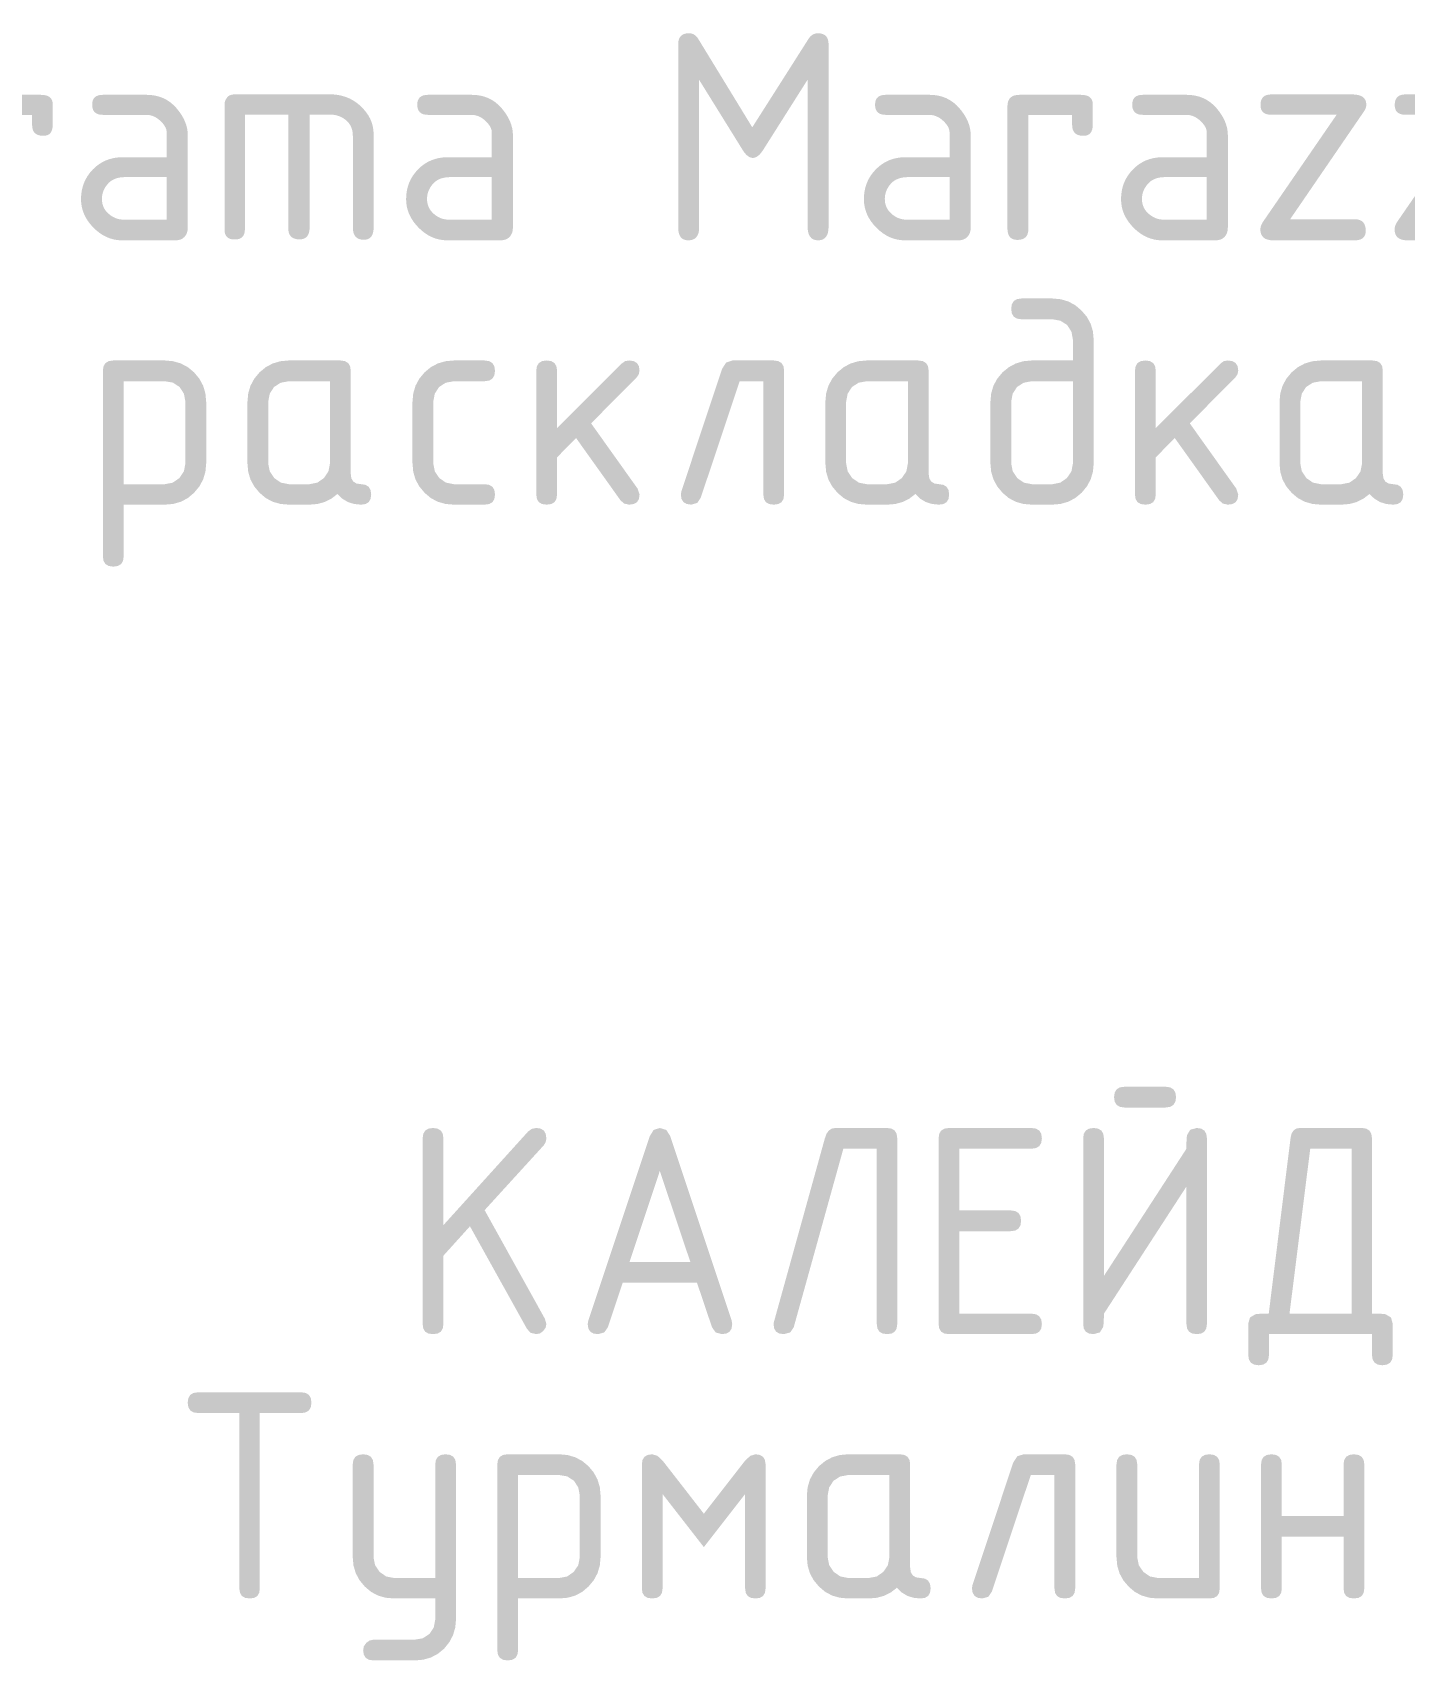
# Model space of a CAD drawing. Header units: millimetres. Extents: x 0 to 1189, y 0 to 841.
# Drawn here: x 1107.6 to 1127.74, y 405.28 to 429.18 of the extents above; entities that cross this region are included whole.
import ezdxf

# ---------------------------------------------------------------- set-up
doc = ezdxf.new("R2010")
doc.units = ezdxf.units.MM

msp = doc.modelspace()

# ---------------------------------------------------------------- hatches: boundary and pattern name
h = msp.add_hatch(color=7)
h.paths.add_polyline_path([(1123.175545, 424.667363), (1123.175545, 422.851109), (1123.164391, 422.728946), (1123.130965, 422.616291), (1123.075318, 422.513145), (1122.997502, 422.419507), (1122.903925, 422.34238), (1122.801201, 422.288249), (1122.689692, 422.256339), (1122.569759, 422.245874), (1122.265488, 422.245874), (1122.143076, 422.256339), (1122.03074, 422.288249), (1121.928842, 422.34238), (1121.837745, 422.419507), (1121.759929, 422.513145), (1121.704282, 422.616291), (1121.670856, 422.728946), (1121.659703, 422.851109), (1121.659703, 423.757307), (1121.670856, 423.87947), (1121.704282, 423.992124), (1121.759929, 424.09527), (1121.837745, 424.188908), (1121.930703, 424.264175), (1122.032393, 424.318513), (1122.143696, 424.351456), (1122.265488, 424.362541), (1122.870723, 424.362541), (1122.870723, 424.667363), (1122.84895, 424.78491), (1122.785836, 424.883439), (1122.687513, 424.946071), (1122.569759, 424.967775), (1122.112802, 424.967775), (1122.048473, 424.977292), (1122.002076, 425.005878), (1121.973973, 425.053584), (1121.964525, 425.120462), (1121.973973, 425.187021), (1122.002076, 425.234563), (1122.048473, 425.263089), (1122.112802, 425.272597), (1122.569759, 425.272597), (1122.692172, 425.26153), (1122.804508, 425.228293), (1122.906405, 425.172836), (1122.997502, 425.095106), (1123.075318, 425.003699), (1123.130965, 424.901698), (1123.164391, 424.789466)])
h.paths.add_polyline_path([(1122.870723, 422.851109), (1122.870723, 424.057719), (1122.265488, 424.057719), (1122.147735, 424.035946), (1122.049412, 423.972832), (1121.986298, 423.874578), (1121.964525, 423.757307), (1121.964525, 422.851109), (1121.986849, 422.735491), (1122.053822, 422.635583), (1122.151594, 422.568611), (1122.265488, 422.546287), (1122.569759, 422.546287), (1122.685308, 422.568611), (1122.781426, 422.635583), (1122.848399, 422.733838)])
h = msp.add_hatch(color=7)
h.paths.add_polyline_path([(1108.632744, 424.214264), (1108.642261, 424.278593), (1108.670847, 424.324989), (1108.718553, 424.353093), (1108.78543, 424.362541), (1109.5428, 424.362541), (1109.665213, 424.351456), (1109.777549, 424.318513), (1109.879446, 424.264175), (1109.970543, 424.188908), (1110.048359, 424.09527), (1110.104006, 423.992124), (1110.137432, 423.87947), (1110.148586, 423.757307), (1110.148586, 422.851109), (1110.137432, 422.728946), (1110.104006, 422.616291), (1110.048359, 422.513145), (1109.970543, 422.419507), (1109.879446, 422.34238), (1109.777549, 422.288249), (1109.665213, 422.256339), (1109.5428, 422.245874), (1108.937566, 422.245874), (1108.937566, 421.484095), (1108.928057, 421.419766), (1108.899532, 421.373369), (1108.85199, 421.345266), (1108.78543, 421.335818), (1108.718553, 421.345266), (1108.670847, 421.373369), (1108.642261, 421.419766), (1108.632744, 421.484095)])
h.paths.add_polyline_path([(1108.937566, 424.057719), (1108.937566, 422.546287), (1109.5428, 422.546287), (1109.658349, 422.568611), (1109.754467, 422.635583), (1109.82144, 422.733838), (1109.843764, 422.851109), (1109.843764, 423.757307), (1109.821991, 423.874578), (1109.758877, 423.972832), (1109.660554, 424.037599), (1109.5428, 424.057719)])
h = msp.add_hatch(color=7)
h.paths.add_polyline_path([(1111.965512, 424.057719), (1111.360277, 424.057719), (1111.242524, 424.035946), (1111.144201, 423.972832), (1111.081087, 423.874578), (1111.059314, 423.757307), (1111.059314, 422.851109), (1111.081638, 422.735491), (1111.148611, 422.635583), (1111.246382, 422.568611), (1111.360277, 422.546287), (1111.664548, 422.546287), (1111.780097, 422.568611), (1111.876215, 422.635583), (1111.943187, 422.733838), (1111.965512, 422.851109)])
h.paths.add_polyline_path([(1112.570746, 422.394151), (1112.561298, 422.327962), (1112.533194, 422.281772), (1112.486798, 422.254702), (1112.422469, 422.245874), (1112.320072, 422.255452), (1112.228372, 422.284459), (1112.146904, 422.333311), (1112.075203, 422.402419), (1111.985536, 422.333311), (1111.887446, 422.284459), (1111.78057, 422.255452), (1111.664548, 422.245874), (1111.360277, 422.245874), (1111.237864, 422.256339), (1111.125528, 422.288249), (1111.023631, 422.34238), (1110.932534, 422.419507), (1110.854718, 422.512525), (1110.799071, 422.614637), (1110.765645, 422.727085), (1110.754492, 422.851109), (1110.754492, 423.757307), (1110.765645, 423.87947), (1110.799071, 423.992124), (1110.854718, 424.09527), (1110.932534, 424.188908), (1111.023631, 424.264175), (1111.125528, 424.318513), (1111.237864, 424.351456), (1111.360277, 424.362541), (1112.117647, 424.362541), (1112.184525, 424.353093), (1112.232231, 424.324989), (1112.260817, 424.278593), (1112.270334, 424.214264), (1112.270334, 422.698973), (1112.279842, 422.632095), (1112.308368, 422.584389), (1112.35591, 422.555804), (1112.422469, 422.546287), (1112.486798, 422.536778), (1112.533194, 422.508253), (1112.561298, 422.46071)])
h = msp.add_hatch(color=7)
h.dxf.hatch_style = 2
h.paths.add_polyline_path([(1113.481769, 423.757307), (1113.481769, 422.851109), (1113.504093, 422.735491), (1113.571066, 422.635583), (1113.668838, 422.568611), (1113.782733, 422.546287), (1114.23528, 422.546287), (1114.302158, 422.536778), (1114.349864, 422.508253), (1114.37845, 422.46071), (1114.387967, 422.394151), (1114.37845, 422.327962), (1114.349864, 422.281772), (1114.302158, 422.254702), (1114.23528, 422.245874), (1113.782733, 422.245874), (1113.66032, 422.256339), (1113.547984, 422.288249), (1113.446086, 422.34238), (1113.35499, 422.419507), (1113.277173, 422.512525), (1113.221527, 422.614637), (1113.188101, 422.727085), (1113.176947, 422.851109), (1113.176947, 423.757307), (1113.188101, 423.87947), (1113.221527, 423.992124), (1113.277173, 424.09527), (1113.35499, 424.188908), (1113.446086, 424.264175), (1113.547984, 424.318513), (1113.66032, 424.351456), (1113.782733, 424.362541), (1114.23528, 424.362541), (1114.302158, 424.353032), (1114.349864, 424.324507), (1114.37845, 424.276965), (1114.387967, 424.210405), (1114.37845, 424.143528), (1114.349864, 424.095822), (1114.302158, 424.067236), (1114.23528, 424.057719), (1113.782733, 424.057719), (1113.664979, 424.035946), (1113.566656, 423.972832), (1113.503542, 423.874578)])
h = msp.add_hatch(color=7)
h.dxf.hatch_style = 2
h.paths.add_polyline_path([(1115.298574, 423.367597), (1116.251074, 424.320097), (1116.297583, 424.352481), (1116.356907, 424.362541), (1116.423785, 424.353093), (1116.471491, 424.324989), (1116.500077, 424.278593), (1116.509594, 424.214264), (1116.497329, 424.156593), (1116.462741, 424.108431), (1115.797975, 423.439807), (1116.479828, 422.482897), (1116.509594, 422.394151), (1116.500077, 422.327962), (1116.471491, 422.281772), (1116.423785, 422.254702), (1116.356907, 422.245874), (1116.284009, 422.261653), (1116.230128, 422.309264), (1115.57804, 423.22373), (1115.298574, 422.940405), (1115.298574, 422.394151), (1115.289066, 422.327962), (1115.26054, 422.281772), (1115.212998, 422.254702), (1115.146439, 422.245874), (1115.079561, 422.254702), (1115.031855, 422.281772), (1115.003269, 422.327962), (1114.993752, 422.394151), (1114.993752, 424.214264), (1115.003269, 424.278593), (1115.031855, 424.324989), (1115.079561, 424.353093), (1115.146439, 424.362541), (1115.212998, 424.353093), (1115.26054, 424.324989), (1115.289066, 424.278593), (1115.298574, 424.214264)])
h = msp.add_hatch(color=7)
h.dxf.hatch_style = 2
h.paths.add_polyline_path([(1117.873421, 424.362541), (1118.478655, 424.362541), (1118.545533, 424.353093), (1118.593239, 424.324989), (1118.621825, 424.278593), (1118.631342, 424.214264), (1118.631342, 422.394151), (1118.621825, 422.327962), (1118.593239, 422.281772), (1118.545533, 422.254702), (1118.478655, 422.245874), (1118.412096, 422.254702), (1118.364554, 422.281772), (1118.336028, 422.327962), (1118.32652, 422.394151), (1118.32652, 424.057719), (1117.979254, 424.057719), (1117.407644, 422.347298), (1117.356932, 422.271161), (1117.268186, 422.245874), (1117.201308, 422.255383), (1117.153602, 422.283908), (1117.125017, 422.33145), (1117.1155, 422.39801), (1117.124319, 422.444863), (1117.721285, 424.23962), (1117.78123, 424.332913)])
h = msp.add_hatch(color=7)
h.paths.add_polyline_path([(1120.448267, 424.057719), (1119.843033, 424.057719), (1119.72528, 424.035946), (1119.626957, 423.972832), (1119.563843, 423.874578), (1119.54207, 423.757307), (1119.54207, 422.851109), (1119.564394, 422.735491), (1119.631366, 422.635583), (1119.729138, 422.568611), (1119.843033, 422.546287), (1120.147304, 422.546287), (1120.262852, 422.568611), (1120.358971, 422.635583), (1120.425943, 422.733838), (1120.448267, 422.851109)])
h.paths.add_polyline_path([(1121.053502, 422.394151), (1121.044054, 422.327962), (1121.01595, 422.281772), (1120.969553, 422.254702), (1120.905225, 422.245874), (1120.802828, 422.255452), (1120.711128, 422.284459), (1120.62966, 422.333311), (1120.557959, 422.402419), (1120.468292, 422.333311), (1120.370202, 422.284459), (1120.263326, 422.255452), (1120.147304, 422.245874), (1119.843033, 422.245874), (1119.72062, 422.256339), (1119.608284, 422.288249), (1119.506387, 422.34238), (1119.41529, 422.419507), (1119.337474, 422.512525), (1119.281827, 422.614637), (1119.248401, 422.727085), (1119.237248, 422.851109), (1119.237248, 423.757307), (1119.248401, 423.87947), (1119.281827, 423.992124), (1119.337474, 424.09527), (1119.41529, 424.188908), (1119.506387, 424.264175), (1119.608284, 424.318513), (1119.72062, 424.351456), (1119.843033, 424.362541), (1120.600403, 424.362541), (1120.667281, 424.353093), (1120.714987, 424.324989), (1120.743572, 424.278593), (1120.75309, 424.214264), (1120.75309, 422.698973), (1120.762598, 422.632095), (1120.791123, 422.584389), (1120.838666, 422.555804), (1120.905225, 422.546287), (1120.969553, 422.536778), (1121.01595, 422.508253), (1121.044054, 422.46071)])
h = msp.add_hatch(color=7)
h.dxf.hatch_style = 2
h.paths.add_polyline_path([(1124.086273, 423.367597), (1125.038773, 424.320097), (1125.085282, 424.352481), (1125.144606, 424.362541), (1125.211484, 424.353093), (1125.25919, 424.324989), (1125.287776, 424.278593), (1125.297293, 424.214264), (1125.285028, 424.156593), (1125.250439, 424.108431), (1124.585674, 423.439807), (1125.267527, 422.482897), (1125.297293, 422.394151), (1125.287776, 422.327962), (1125.25919, 422.281772), (1125.211484, 422.254702), (1125.144606, 422.245874), (1125.071708, 422.261653), (1125.017827, 422.309264), (1124.365739, 423.22373), (1124.086273, 422.940405), (1124.086273, 422.394151), (1124.076764, 422.327962), (1124.048239, 422.281772), (1124.000697, 422.254702), (1123.934137, 422.245874), (1123.867259, 422.254702), (1123.819553, 422.281772), (1123.790968, 422.327962), (1123.781451, 422.394151), (1123.781451, 424.214264), (1123.790968, 424.278593), (1123.819553, 424.324989), (1123.867259, 424.353093), (1123.934137, 424.362541), (1124.000697, 424.353093), (1124.048239, 424.324989), (1124.076764, 424.278593), (1124.086273, 424.214264)])
h = msp.add_hatch(color=7)
h.paths.add_polyline_path([(1127.114218, 424.057719), (1126.508984, 424.057719), (1126.391231, 424.035946), (1126.292908, 423.972832), (1126.229794, 423.874578), (1126.208021, 423.757307), (1126.208021, 422.851109), (1126.230345, 422.735491), (1126.297317, 422.635583), (1126.395089, 422.568611), (1126.508984, 422.546287), (1126.813255, 422.546287), (1126.928803, 422.568611), (1127.024922, 422.635583), (1127.091894, 422.733838), (1127.114218, 422.851109)])
h.paths.add_polyline_path([(1127.719453, 422.394151), (1127.710005, 422.327962), (1127.681901, 422.281772), (1127.635504, 422.254702), (1127.571176, 422.245874), (1127.468779, 422.255452), (1127.377079, 422.284459), (1127.295611, 422.333311), (1127.22391, 422.402419), (1127.134243, 422.333311), (1127.036153, 422.284459), (1126.929277, 422.255452), (1126.813255, 422.245874), (1126.508984, 422.245874), (1126.386571, 422.256339), (1126.274235, 422.288249), (1126.172338, 422.34238), (1126.081241, 422.419507), (1126.003425, 422.512525), (1125.947778, 422.614637), (1125.914352, 422.727085), (1125.903198, 422.851109), (1125.903198, 423.757307), (1125.914352, 423.87947), (1125.947778, 423.992124), (1126.003425, 424.09527), (1126.081241, 424.188908), (1126.172338, 424.264175), (1126.274235, 424.318513), (1126.386571, 424.351456), (1126.508984, 424.362541), (1127.266354, 424.362541), (1127.333232, 424.353093), (1127.380938, 424.324989), (1127.409523, 424.278593), (1127.419041, 424.214264), (1127.419041, 422.698973), (1127.428549, 422.632095), (1127.457074, 422.584389), (1127.504617, 422.555804), (1127.571176, 422.546287), (1127.635504, 422.536778), (1127.681901, 422.508253), (1127.710005, 422.46071)])
h = msp.add_hatch(color=7)
h.paths.add_polyline_path([(1124.688994, 413.094682), (1124.753322, 413.085174), (1124.799719, 413.056648), (1124.827822, 413.009106), (1124.837271, 412.942547), (1124.837271, 410.216236), (1124.827822, 410.150047), (1124.799719, 410.103857), (1124.753322, 410.076787), (1124.688994, 410.067959), (1124.622434, 410.076787), (1124.574892, 410.103857), (1124.546367, 410.150047), (1124.536858, 410.216236), (1124.536858, 412.235338), (1123.325838, 410.368371), (1123.322807, 410.238698), (1123.31316, 410.169383), (1123.265549, 410.093246), (1123.173703, 410.067959), (1123.106825, 410.076787), (1123.059119, 410.103857), (1123.030533, 410.150047), (1123.021016, 410.216236), (1123.021016, 412.942547), (1123.030533, 413.009106), (1123.059119, 413.056648), (1123.106825, 413.085174), (1123.173703, 413.094682), (1123.240262, 413.085174), (1123.287804, 413.056648), (1123.31633, 413.009106), (1123.325838, 412.942547), (1123.325838, 410.922894), (1124.536858, 412.78986), (1124.537892, 412.921187), (1124.545127, 412.988849), (1124.593289, 413.068844)])
h.paths.add_polyline_path([(1124.232036, 413.395094), (1123.626802, 413.395094), (1123.559924, 413.404689), (1123.512218, 413.433404), (1123.483632, 413.481136), (1123.474115, 413.547781), (1123.483632, 413.61434), (1123.512218, 413.661883), (1123.559924, 413.690408), (1123.626802, 413.699917), (1124.232036, 413.699917), (1124.298595, 413.690408), (1124.346138, 413.661883), (1124.374663, 413.61434), (1124.384172, 413.547781), (1124.374663, 413.481136), (1124.346138, 413.433404), (1124.298595, 413.404689)])
h = msp.add_hatch(color=7)
h.dxf.hatch_style = 2
h.paths.add_polyline_path([(1114.020227, 411.651049), (1113.630518, 411.219448), (1113.630518, 410.216236), (1113.621009, 410.150047), (1113.592484, 410.103857), (1113.544942, 410.076787), (1113.478382, 410.067959), (1113.411504, 410.076787), (1113.363798, 410.103857), (1113.335213, 410.150047), (1113.325696, 410.216236), (1113.325696, 412.942547), (1113.335213, 413.009106), (1113.363798, 413.056648), (1113.411504, 413.085174), (1113.478382, 413.094682), (1113.544942, 413.085174), (1113.592484, 413.056648), (1113.621009, 413.009106), (1113.630518, 412.942547), (1113.630518, 411.668137), (1114.875162, 413.04397), (1114.92987, 413.081935), (1114.993673, 413.094682), (1115.058002, 413.085174), (1115.104399, 413.056648), (1115.132502, 413.009106), (1115.14195, 412.942547), (1115.132442, 412.888459), (1115.103916, 412.840572), (1114.235752, 411.888072), (1115.121004, 410.292304), (1115.14195, 410.216236), (1115.131408, 410.162148), (1115.095648, 410.114261), (1115.047761, 410.078501), (1114.993673, 410.067959), (1114.911818, 410.086976), (1114.858074, 410.144027)])
h = msp.add_hatch(color=7)
h.paths.add_polyline_path([(1116.8068, 412.464092), (1116.362521, 411.126292), (1117.25549, 411.126292)])
h.paths.add_polyline_path([(1117.869543, 410.216236), (1117.860026, 410.150047), (1117.831441, 410.103857), (1117.783735, 410.076787), (1117.716857, 410.067959), (1117.626113, 410.093246), (1117.57299, 410.169383), (1117.353055, 410.82147), (1116.261097, 410.82147), (1116.045021, 410.169383), (1115.991897, 410.093246), (1115.901154, 410.067959), (1115.834276, 410.076787), (1115.78657, 410.103857), (1115.757984, 410.150047), (1115.748467, 410.216236), (1115.757286, 410.266948), (1116.658523, 412.971761), (1116.715505, 413.065054), (1116.8068, 413.094682), (1116.902367, 413.065606), (1116.959487, 412.976171), (1117.861275, 410.266948)])
h = msp.add_hatch(color=7)
h.dxf.hatch_style = 2
h.paths.add_polyline_path([(1119.382379, 413.094682), (1120.144159, 413.094682), (1120.208487, 413.085174), (1120.254884, 413.056648), (1120.282987, 413.009106), (1120.292436, 412.942547), (1120.292436, 410.216236), (1120.282987, 410.150047), (1120.254884, 410.103857), (1120.208487, 410.076787), (1120.144159, 410.067959), (1120.077599, 410.076787), (1120.030057, 410.103857), (1120.001532, 410.150047), (1119.992023, 410.216236), (1119.992023, 412.78986), (1119.50089, 412.78986), (1118.772735, 410.169383), (1118.721265, 410.093246), (1118.628868, 410.067959), (1118.56199, 410.076787), (1118.514284, 410.103857), (1118.485698, 410.150047), (1118.476181, 410.216236), (1118.47942, 410.237389), (1118.488859, 410.271358), (1119.229693, 412.942547), (1119.25355, 413.009106), (1119.287019, 413.056648), (1119.329996, 413.085174)])
h = msp.add_hatch(color=7)
h.dxf.hatch_style = 2
h.paths.add_polyline_path([(1120.898953, 410.216236), (1120.898953, 412.942547), (1120.90847, 413.009106), (1120.937055, 413.056648), (1120.984761, 413.085174), (1121.051639, 413.094682), (1122.262108, 413.094682), (1122.328986, 413.085174), (1122.376692, 413.056648), (1122.405277, 413.009106), (1122.414795, 412.942547), (1122.405277, 412.875669), (1122.376692, 412.827963), (1122.328986, 412.799377), (1122.262108, 412.78986), (1121.203775, 412.78986), (1121.203775, 411.884213), (1121.957286, 411.884213), (1122.024164, 411.874696), (1122.07187, 411.846111), (1122.100455, 411.798405), (1122.109973, 411.731527), (1122.100455, 411.664968), (1122.07187, 411.617425), (1122.024164, 411.5889), (1121.957286, 411.579391), (1121.203775, 411.579391), (1121.203775, 410.368371), (1122.262108, 410.368371), (1122.328986, 410.358863), (1122.376692, 410.330338), (1122.405277, 410.282795), (1122.414795, 410.216236), (1122.405277, 410.150047), (1122.376692, 410.103857), (1122.328986, 410.076787), (1122.262108, 410.067959), (1121.051639, 410.067959), (1120.984761, 410.076787), (1120.937055, 410.103857), (1120.90847, 410.150047)])
h = msp.add_hatch(color=7)
h.paths.add_polyline_path([(1127.260042, 410.368371), (1127.391369, 410.367338), (1127.459031, 410.360103), (1127.539026, 410.312423), (1127.564864, 410.220094), (1127.564864, 409.763137), (1127.555347, 409.696578), (1127.526761, 409.649035), (1127.479055, 409.62051), (1127.412177, 409.611002), (1127.345618, 409.62051), (1127.298076, 409.649035), (1127.26955, 409.696578), (1127.260042, 409.763137), (1127.260042, 410.067959), (1125.74861, 410.067959), (1125.74861, 409.763137), (1125.739101, 409.696578), (1125.710576, 409.649035), (1125.663033, 409.62051), (1125.596474, 409.611002), (1125.529596, 409.62051), (1125.48189, 409.649035), (1125.453305, 409.696578), (1125.443788, 409.763137), (1125.443788, 410.220094), (1125.469832, 410.312423), (1125.549621, 410.360103), (1125.617007, 410.367338), (1125.744751, 410.368371), (1126.06611, 412.955225), (1126.081948, 413.016315), (1126.110138, 413.059887), (1126.150213, 413.085992), (1126.201709, 413.094682), (1127.111765, 413.094682), (1127.176094, 413.085174), (1127.22249, 413.056648), (1127.250594, 413.009106), (1127.260042, 412.942547)])
h.paths.add_polyline_path([(1126.95963, 410.368371), (1126.95963, 412.78986), (1126.353844, 412.78986), (1126.049573, 410.368371)])
h = msp.add_hatch(color=7)
h.dxf.hatch_style = 2
h.paths.add_polyline_path([(1109.877322, 409.061983), (1109.886839, 409.128542), (1109.915424, 409.176084), (1109.96313, 409.20461), (1110.030008, 409.214118), (1111.545299, 409.214118), (1111.609628, 409.20461), (1111.656024, 409.176084), (1111.684128, 409.128542), (1111.693576, 409.061983), (1111.684128, 408.995105), (1111.656024, 408.947399), (1111.609628, 408.918813), (1111.545299, 408.909296), (1110.935655, 408.909296), (1110.935655, 406.335672), (1110.926827, 406.269483), (1110.899757, 406.223293), (1110.853567, 406.196223), (1110.787378, 406.187395), (1110.720819, 406.196223), (1110.673277, 406.223293), (1110.644751, 406.269483), (1110.635243, 406.335672), (1110.635243, 408.909296), (1110.030008, 408.909296), (1109.96313, 408.918813), (1109.915424, 408.947399), (1109.886839, 408.995105)])
h = msp.add_hatch(color=7)
h.dxf.hatch_style = 2
h.paths.add_polyline_path([(1113.51081, 405.878163), (1113.51081, 406.187395), (1112.905576, 406.187395), (1112.783163, 406.19786), (1112.670827, 406.22977), (1112.56893, 406.283901), (1112.477833, 406.361028), (1112.400017, 406.454666), (1112.34437, 406.557812), (1112.310944, 406.670466), (1112.29979, 406.79263), (1112.29979, 408.155785), (1112.309307, 408.220113), (1112.337893, 408.26651), (1112.385599, 408.294614), (1112.452477, 408.304062), (1112.519036, 408.294614), (1112.566578, 408.26651), (1112.595104, 408.220113), (1112.604612, 408.155785), (1112.604612, 406.79263), (1112.626936, 406.677012), (1112.693909, 406.577104), (1112.791681, 406.510132), (1112.905576, 406.487807), (1113.51081, 406.487807), (1113.51081, 408.155785), (1113.520319, 408.220113), (1113.548844, 408.26651), (1113.596386, 408.294614), (1113.662946, 408.304062), (1113.729823, 408.294614), (1113.777529, 408.26651), (1113.806115, 408.220113), (1113.815632, 408.155785), (1113.815632, 405.882573), (1113.804548, 405.76041), (1113.771604, 405.647755), (1113.717266, 405.544609), (1113.641999, 405.450972), (1113.550592, 405.375472), (1113.448592, 405.32116), (1113.336359, 405.288346), (1113.214256, 405.277339), (1112.604612, 405.277339), (1112.538053, 405.286847), (1112.490511, 405.315373), (1112.461985, 405.362915), (1112.452477, 405.429474), (1112.463019, 405.484044), (1112.498779, 405.535307), (1112.546941, 405.569896), (1112.604612, 405.582161), (1113.209847, 405.582161), (1113.3276, 405.602211), (1113.425923, 405.666497), (1113.489037, 405.761375)])
h = msp.add_hatch(color=7)
h.paths.add_polyline_path([(1114.421551, 408.155785), (1114.431068, 408.220113), (1114.459654, 408.26651), (1114.50736, 408.294614), (1114.574238, 408.304062), (1115.331607, 408.304062), (1115.45402, 408.292977), (1115.566356, 408.260033), (1115.668254, 408.205696), (1115.759351, 408.130429), (1115.837167, 408.036791), (1115.892814, 407.933645), (1115.92624, 407.820991), (1115.937393, 407.698827), (1115.937393, 406.79263), (1115.92624, 406.670466), (1115.892814, 406.557812), (1115.837167, 406.454666), (1115.759351, 406.361028), (1115.668254, 406.283901), (1115.566356, 406.22977), (1115.45402, 406.19786), (1115.331607, 406.187395), (1114.726373, 406.187395), (1114.726373, 405.425616), (1114.716865, 405.361287), (1114.688339, 405.31489), (1114.640797, 405.286787), (1114.574238, 405.277339), (1114.50736, 405.286787), (1114.459654, 405.31489), (1114.431068, 405.361287), (1114.421551, 405.425616)])
h.paths.add_polyline_path([(1114.726373, 407.99924), (1114.726373, 406.487807), (1115.331607, 406.487807), (1115.447156, 406.510132), (1115.543274, 406.577104), (1115.610247, 406.675358), (1115.632571, 406.79263), (1115.632571, 407.698827), (1115.610798, 407.816098), (1115.547684, 407.914353), (1115.449361, 407.97912), (1115.331607, 407.99924)])
h = msp.add_hatch(color=7)
h.dxf.hatch_style = 2
h.paths.add_polyline_path([(1117.453368, 406.940906), (1116.848134, 407.719774), (1116.848134, 406.335672), (1116.838626, 406.269483), (1116.8101, 406.223293), (1116.762558, 406.196223), (1116.695999, 406.187395), (1116.629121, 406.196223), (1116.581415, 406.223293), (1116.552829, 406.269483), (1116.543312, 406.335672), (1116.543312, 408.155785), (1116.552829, 408.220113), (1116.581415, 408.26651), (1116.629121, 408.294614), (1116.695999, 408.304062), (1116.772066, 408.281255), (1116.848134, 408.210906), (1117.453368, 407.432039), (1118.059154, 408.210906), (1118.135222, 408.281255), (1118.211289, 408.304062), (1118.275618, 408.294614), (1118.322015, 408.26651), (1118.350118, 408.220113), (1118.359566, 408.155785), (1118.359566, 406.335672), (1118.350118, 406.269483), (1118.322015, 406.223293), (1118.275618, 406.196223), (1118.211289, 406.187395), (1118.14473, 406.196223), (1118.097188, 406.223293), (1118.068662, 406.269483), (1118.059154, 406.335672), (1118.059154, 407.719774)])
h = msp.add_hatch(color=7)
h.paths.add_polyline_path([(1120.1768, 407.99924), (1119.571566, 407.99924), (1119.453813, 407.977467), (1119.35549, 407.914353), (1119.292376, 407.816098), (1119.270603, 407.698827), (1119.270603, 406.79263), (1119.292927, 406.677012), (1119.359899, 406.577104), (1119.457671, 406.510132), (1119.571566, 406.487807), (1119.875837, 406.487807), (1119.991385, 406.510132), (1120.087504, 406.577104), (1120.154476, 406.675358), (1120.1768, 406.79263)])
h.paths.add_polyline_path([(1120.782035, 406.335672), (1120.772587, 406.269483), (1120.744483, 406.223293), (1120.698086, 406.196223), (1120.633758, 406.187395), (1120.531361, 406.196973), (1120.439661, 406.22598), (1120.358193, 406.274832), (1120.286492, 406.34394), (1120.196825, 406.274832), (1120.098735, 406.22598), (1119.991859, 406.196973), (1119.875837, 406.187395), (1119.571566, 406.187395), (1119.449153, 406.19786), (1119.336817, 406.22977), (1119.23492, 406.283901), (1119.143823, 406.361028), (1119.066007, 406.454046), (1119.01036, 406.556158), (1118.976934, 406.668606), (1118.96578, 406.79263), (1118.96578, 407.698827), (1118.976934, 407.820991), (1119.01036, 407.933645), (1119.066007, 408.036791), (1119.143823, 408.130429), (1119.23492, 408.205696), (1119.336817, 408.260033), (1119.449153, 408.292977), (1119.571566, 408.304062), (1120.328936, 408.304062), (1120.395814, 408.294614), (1120.44352, 408.26651), (1120.472105, 408.220113), (1120.481622, 408.155785), (1120.481622, 406.640494), (1120.491131, 406.573616), (1120.519656, 406.52591), (1120.567199, 406.497325), (1120.633758, 406.487807), (1120.698086, 406.478299), (1120.744483, 406.449774), (1120.772587, 406.402231)])
h = msp.add_hatch(color=7)
h.dxf.hatch_style = 2
h.paths.add_polyline_path([(1122.14617, 408.304062), (1122.751404, 408.304062), (1122.818282, 408.294614), (1122.865988, 408.26651), (1122.894574, 408.220113), (1122.904091, 408.155785), (1122.904091, 406.335672), (1122.894574, 406.269483), (1122.865988, 406.223293), (1122.818282, 406.196223), (1122.751404, 406.187395), (1122.684845, 406.196223), (1122.637303, 406.223293), (1122.608777, 406.269483), (1122.599269, 406.335672), (1122.599269, 407.99924), (1122.252003, 407.99924), (1121.680393, 406.288819), (1121.629681, 406.212682), (1121.540936, 406.187395), (1121.474058, 406.196904), (1121.426352, 406.225429), (1121.397766, 406.272971), (1121.388249, 406.339531), (1121.397068, 406.386384), (1121.994035, 408.181141), (1122.053979, 408.274434)])
h = msp.add_hatch(color=7)
h.dxf.hatch_style = 2
h.paths.add_polyline_path([(1125.025852, 408.155785), (1125.025852, 406.335672), (1125.016335, 406.269483), (1124.987749, 406.223293), (1124.940043, 406.196223), (1124.873165, 406.187395), (1124.115795, 406.187395), (1123.993383, 406.19786), (1123.881047, 406.22977), (1123.779149, 406.283901), (1123.688052, 406.361028), (1123.610236, 406.454046), (1123.554589, 406.556158), (1123.521163, 406.668606), (1123.51001, 406.79263), (1123.51001, 408.155785), (1123.519527, 408.220113), (1123.548113, 408.26651), (1123.595819, 408.294614), (1123.662697, 408.304062), (1123.729256, 408.294614), (1123.776798, 408.26651), (1123.805323, 408.220113), (1123.814832, 408.155785), (1123.814832, 406.79263), (1123.837156, 406.677012), (1123.904129, 406.577104), (1124.001901, 406.510132), (1124.115795, 406.487807), (1124.72103, 406.487807), (1124.72103, 408.155785), (1124.730538, 408.220113), (1124.759064, 408.26651), (1124.806606, 408.294614), (1124.873165, 408.304062), (1124.940043, 408.294614), (1124.987749, 408.26651), (1125.016335, 408.220113)])
h = msp.add_hatch(color=7)
h.dxf.hatch_style = 2
h.paths.add_polyline_path([(1125.936593, 407.093593), (1125.936593, 406.335672), (1125.927084, 406.269483), (1125.898559, 406.223293), (1125.851017, 406.196223), (1125.784457, 406.187395), (1125.71758, 406.196223), (1125.669874, 406.223293), (1125.641288, 406.269483), (1125.631771, 406.335672), (1125.631771, 408.155785), (1125.641288, 408.220113), (1125.669874, 408.26651), (1125.71758, 408.294614), (1125.784457, 408.304062), (1125.851017, 408.294614), (1125.898559, 408.26651), (1125.927084, 408.220113), (1125.936593, 408.155785), (1125.936593, 407.397864), (1126.842791, 407.397864), (1126.842791, 408.155785), (1126.852299, 408.220113), (1126.880825, 408.26651), (1126.928367, 408.294614), (1126.994926, 408.304062), (1127.061804, 408.294614), (1127.10951, 408.26651), (1127.138096, 408.220113), (1127.147613, 408.155785), (1127.147613, 406.335672), (1127.138096, 406.269483), (1127.10951, 406.223293), (1127.061804, 406.196223), (1126.994926, 406.187395), (1126.928367, 406.196223), (1126.880825, 406.223293), (1126.852299, 406.269483), (1126.842791, 406.335672), (1126.842791, 407.093593)])

# ---------------------------------------------------------------- texts
at = {"color": 7, "insert": (1101.874173, 429.166733), "char_height": 3.040288, "attachment_point": 1}
msp.add_mtext('{\\fGOSTCommon|b0|i0|c0;Kerama Marazzi }', dxfattribs=at)

doc.saveas('drawing.dxf')
